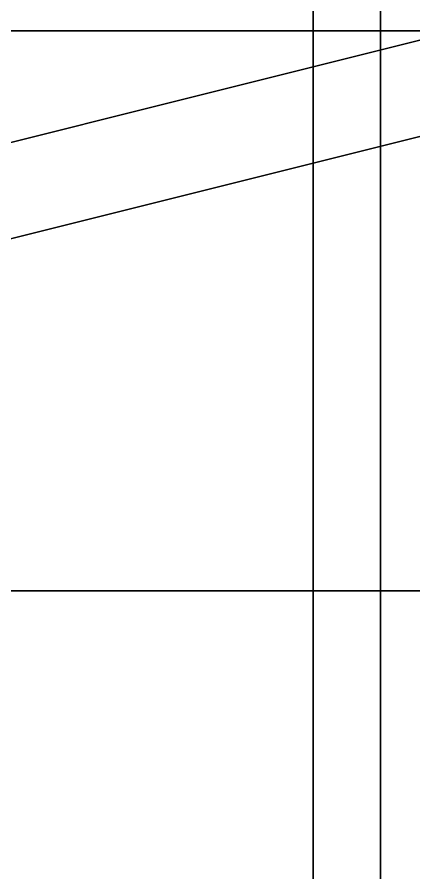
# Model space of a CAD drawing. Header units: millimetres. Extents: x -510 to 550, y -577 to 577.
# Drawn here: x 373.5 to 409, y 229.8 to 306.2 of the extents above; entities that cross this region are included whole.
import ezdxf

# ---------------------------------------------------------------- set-up
doc = ezdxf.new("R2010")
doc.units = ezdxf.units.MM
for name, color, linetype, true_color in [('aux_case_cover', 7, 'Continuous', 0xd6dee3), ('aux_case_floor', 7, 'Continuous', 0xd6dee3), ('bogie_left_visual_1', 7, 'Continuous', 0x5c6b75)]:
    doc.layers.add(name, color=color, linetype=linetype, true_color=true_color)

msp = doc.modelspace()

# ---------------------------------------------------------------- linework, layer by layer
at = {"layer": 'aux_case_cover', "true_color": 0xd6dee3}
for points in [[(104, 194, 265), (406, 326, 265), (406, 194, 265)], [(104, 194, 265), (104, 326, 265), (406, 326, 265)], [(104, 194, 271), (406, 194, 271), (406, 326, 271)], [(104, 194, 271), (406, 326, 271), (104, 326, 271)], [(406, 194, 265), (406, 326, 265), (406, 326, 271)], [(406, 194, 265), (406, 326, 271), (406, 194, 271)]]:
    msp.add_3dface(points, dxfattribs=at)
at = {"layer": 'aux_case_floor', "true_color": 0xd6dee3}
for points in [[(110, 200, -39), (400, 320, -39), (400, 200, -39)], [(110, 200, -39), (110, 320, -39), (400, 320, -39)], [(110, 200, -33), (400, 200, -33), (400, 320, -33)], [(110, 200, -33), (400, 320, -33), (110, 320, -33)], [(400, 200, -39), (400, 320, -39), (400, 320, -33)], [(400, 200, -39), (400, 320, -33), (400, 200, -33)]]:
    msp.add_3dface(points, dxfattribs=at)
at = {"layer": 'bogie_left_visual_1', "true_color": 0x5c6b75}
for points in [[(212.709, 255, -108.201), (412.881, 305, -298.075), (412.881, 255, -298.075)], [(212.709, 255, -108.201), (212.709, 305, -108.201), (412.881, 305, -298.075)], [(412.881, 305, -298.075), (212.709, 305, -108.201), (247.119, 305, -71.925)], [(247.119, 255, -71.925), (447.291, 255, -261.799), (447.291, 305, -261.799)], [(247.119, 255, -71.925), (447.291, 305, -261.799), (247.119, 305, -71.925)], [(412.881, 305, -298.075), (247.119, 305, -71.925), (447.291, 305, -261.799)], [(212.709, 255, -108.201), (412.881, 255, -298.075), (447.291, 255, -261.799)], [(212.709, 255, -108.201), (447.291, 255, -261.799), (247.119, 255, -71.925)]]:
    msp.add_3dface(points, dxfattribs=at)

doc.saveas('drawing.dxf')
